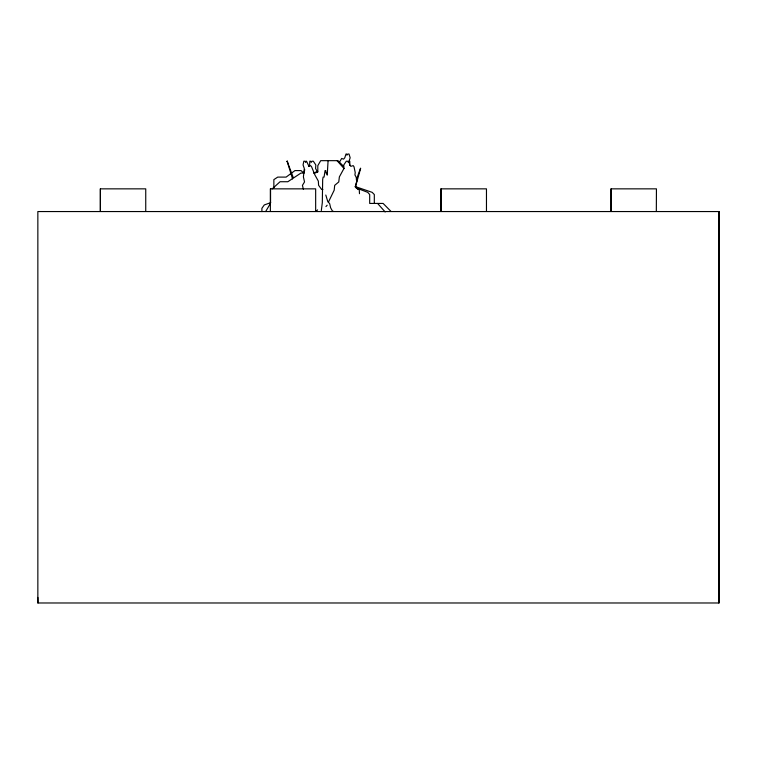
<?xml version="1.0" encoding="UTF-8"?>
<svg xmlns="http://www.w3.org/2000/svg" width="757" height="757" viewBox="0 0 757 757"><rect width="100%" height="100%" fill="white"/><g stroke="black" fill="none" stroke-linecap="round" stroke-linejoin="round"><path stroke-width="1.14" d="M359.48 193.697L359.263 189.505L357.673 189.439L355.478 185.266L356.85 181.112L356.121 177.11L354.938 174.933L355.222 172.549L354.011 166.758L353.188 165.622L350.813 166.351L349.885 164.969L349.753 161.203L348.93 161.203L348.334 162.358L347.558 161.203L346.309 161.203L343.773 164.969L343.952 168.48L339.363 176.911L338.767 181.945L334.689 185.342L334.187 190.196L328.301 202.337M328.084 160.664L327.232 175.122L326.721 173.088L326.068 173.088L325.756 170.59L325.065 170.59L324.062 177.1L323.116 177.1L322.671 179.627L322.312 202.649L321.318 210.588M308.657 166.351L309.622 164.969L309.812 161.203L310.644 161.203L311.241 162.358L312.045 161.203L313.322 161.203L315.83 164.969L315.593 168.48L317.609 172.227M304.077 172.549L304.74 169.653M360.474 168.3L356.32 179.797M360.673 168.3L355.345 187.206M339.259 162.471L341.681 158.45L343.564 159.169L344.776 157.797L345.987 154.021L346.715 154.021L346.905 155.176L347.917 154.021L349.024 154.021L350.16 157.787L348.986 161.298L349.781 165.518M265.65 211.544L270.448 203.425M325.955 206.566L327.175 205.204M315.906 211.506L317.58 209.878M272.246 188.843L280.062 181.727L287.849 181.727L300.898 173.088L304.106 173.088M315.101 173.088L317.978 171.716M313.53 173.088L317.808 171.252L317.808 165.669L320.703 160.664L337.972 160.664L343.205 165.953M270.675 202.649L264.288 204.948L261.894 208.317L261.894 211.572M37.85 597.424L37.964 602.979M293.091 177.11L287.121 161.203L292.562 178.926M355.014 186.477L372.16 192.344L374.318 194.53L374.318 203.434M355.922 187.831L367.751 192.344L369.69 194.53L369.69 203.434L383.118 203.434L390.943 211.354M333.525 211.449L332.408 210.995L330.601 207.74L329.702 203.765L327.677 201.277L325.803 195.041M322.879 189.505L321.621 189.439L318.593 185.266L318.337 181.112L314.893 174.933L311.581 166.758L310.588 165.622L308.97 166.351L306.519 161.203L305.875 161.203L305.771 162.358L304.806 161.203L303.831 161.203L303.055 164.969L304.305 168.48L303.406 176.911L304.532 181.945L302.44 185.342L303.358 189.222M303.756 173.088L301.049 170.59L294.956 170.59L286.118 177.1L277.734 177.1L273.854 179.627L273.854 187.906M377.592 203.434L385.162 211.969M337.054 160.664L344.094 168.593M287.206 161.203L287.641 162.358L287.3 161.203M718.8 211.553L718.8 602.979M656.328 211.317L656.442 188.853L611.022 188.853L611.022 211.317M611.145 188.853L611.145 211.317M486.467 211.317L486.467 188.853L440.792 188.853L440.792 211.317M441.17 188.853L441.17 211.317M315.66 211.317L315.66 188.853L270.363 188.853L270.363 211.317M270.552 188.853L270.552 203.037M145.741 211.317L145.741 188.853L100.321 188.853L100.321 211.317M100.435 188.853L100.435 211.317M719.15 211.553L37.85 211.553L37.85 602.979L719.15 602.979L719.15 211.553"/></g></svg>
